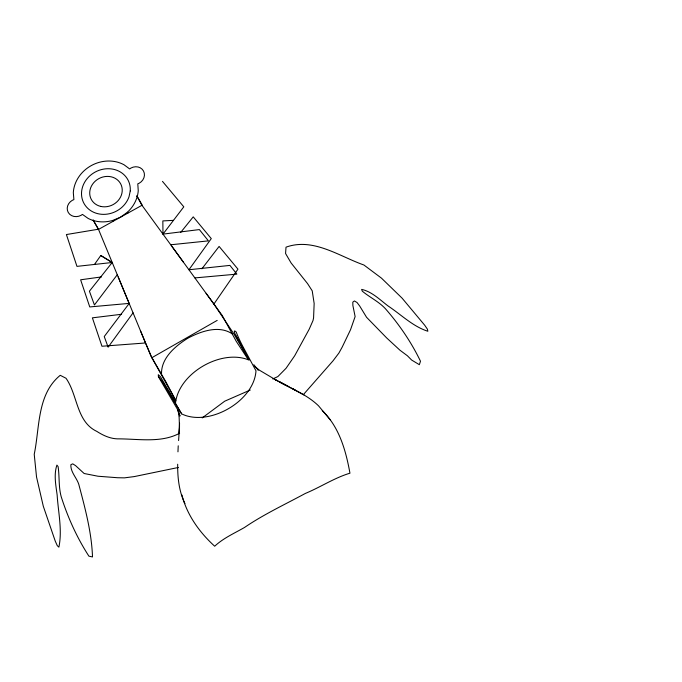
<?xml version="1.0" encoding="UTF-8"?>
<svg xmlns="http://www.w3.org/2000/svg" width="682" height="682" viewBox="0 0 682 682"><rect width="100%" height="100%" fill="white"/><g stroke="black" fill="none" stroke-linecap="round" stroke-linejoin="round"><path stroke-width="1.02" d="M179.519 423.326L179.196 433.454L179.519 423.326L179.494 427.392L179.136 417.435L178.062 409.925M177.959 451.842L178.224 445.798M178.59 440.563L179.528 426.855M136.801 195.956L141.856 205.137L222.264 315.51L236.211 341.281L247.796 358.928L244.327 351.784L233.9 333.933L213.909 304.044L237.95 269.143L219.11 246.424L201.889 268.802M94.474 264.445L100.783 255.52L112.215 262.485L89.419 291.205L94.423 304.973L117.278 274.735M133.067 312.859L108.131 347.181L104.244 336.541L129.179 303.464L118.165 276.875M170.73 244.778L208.419 240.874L199.366 229.578L162.981 234.122L183.799 206.834L162.478 181.378M180.662 232.46L193.236 216.859L211.284 238.606L188.923 269.757L229.919 265.4L236.876 274.121L194.873 277.915M303.661 394.29L333.038 360.812L338.911 353.046L342.193 347.112L350.539 329.713L355.126 316.576L352.875 305.451L352.807 302.135L354.393 300.95L357.036 302.518L359.687 306.005L366.566 317.292L386.711 337.974L399.933 350.19L407.418 355.782L411.647 360.045L419.353 364.691L420.487 361.221C411.331 342.228 399.251 324.53 385.364 308.656C378.689 301.512 369.712 297.361 362.287 291.163L361.622 289.381C371.835 291.598 379.84 299.722 388.049 305.954C401.084 314.564 412.84 326.473 427.844 331.256L427.409 329.159L424.69 325.22L402.09 298.153L381.46 278.137L363.898 265C339.159 256.287 313.191 237.362 286.014 247.165L285.57 253.508L291.12 263.005L307.539 283.584L312.22 290.839L314.155 303.49L313.575 317.897L313.004 320.566L309.176 329.253L294.701 355.748L286.082 368.254L277.881 376.558L272.766 378.962M202.222 417.913L224.728 401.187L250.268 390.027M127.355 212.273L120.399 217.268L112.453 220.533A33.248 29.65 -27.2 0 1 88.131 218.428L82.411 214.387L81.167 215.273A9.787 8.687 -24.7 0 1 68.26 212.469A9.787 8.687 -24.7 0 1 72.48 200.21L73.903 199.63L73.315 192.648A33.248 29.65 -27.2 0 1 91.328 165.564A33.248 29.65 -27.2 0 1 124.039 164.771L129.665 168.948L130.901 168.062A9.659 8.644 -29.8 0 1 143.493 170.994A9.659 8.644 -29.8 0 1 139.188 183.236L137.79 183.808L138.25 190.713A33.248 29.65 -27.2 0 1 127.355 212.273L127.875 213.116M179.613 433.24C161.429 443.019 139.384 439.012 119.401 438.867C111.106 439.148 103.638 435.755 96.827 431.399C76.214 421.655 77.825 395.04 66.018 378.263L60.238 375.305C36.93 394.29 39.82 427.563 34.228 454.289L36.538 477.025L43.307 506.266L55.242 541.099L57.279 545.651L58.891 547.152C62.429 530.127 58.226 512.276 57.143 494.987C55.822 485.217 53.699 474.51 56.904 465.09L58.106 466.624C59.607 476.607 58.473 486.871 61.201 496.701C67.85 517.553 77.023 537.8 88.907 556.162L92.505 556.947C91.661 532.292 85.054 508.047 78.745 484.194C76.546 477.536 70.399 472.004 70.877 464.655L72.752 463.854L75.608 465.653L84.133 473.504L98.003 476.232L117.568 477.732L124.439 477.86L134.252 476.59L178.377 467.468M158.429 376.694A11.688 1.083 56.3 0 1 162.896 382.542L181.617 413.872C208.854 427.196 254.207 401.204 255.98 370.803L242.894 346.541A11.466 0.853 64.4 0 1 236.262 332.074L236.253 332.066A11.5 1.679 56.2 0 0 235.111 334.027L249.152 360.139C221.693 348.468 179.093 372.918 175.581 402.602L160.509 376.831L158.284 374.674L158.42 376.694L177.252 408.953L179.98 416.097L178.207 409.925M93.212 220.081L98.438 229.22L151.003 356.2L165.837 381.707L175.751 400.496L151.873 357.7L217.191 320.395M98.438 229.22L66.401 234.548L76.964 266.372L112.206 262.502L100.783 255.52M101.567 276.901L80.621 279.799L89.751 306.934L129.145 303.396M121.592 314.266L92.385 317.838L101.959 346.251L145.53 342.969L151.873 357.7M173.484 220.354L162.845 220.917L162.981 234.122M288.094 386.293L279.518 381.894C292.825 389.192 307.454 395.108 318.511 405.799L330.199 419.771M303.916 394.946L274.198 379.098L285.86 385.202M276.415 380.258L259.492 370.232L254.77 366.447M292.425 388.544L295.204 390.104M232.161 333.796C219.007 325.05 201.625 331.102 188.795 337.701L187.354 338.519C174.984 346.328 160.892 358.348 161.532 374.299M322.245 410.573C339.338 427.094 345.834 450.538 349.951 473.189C334.495 477.818 320.378 487.229 305.331 493.444C284.906 504.501 263.636 514.407 244.463 527.501C234.327 533.307 223.236 538.183 214.694 546.222C199.562 532.454 187.021 515.098 181.924 494.979M253.84 364.691L258.282 370.352M172.086 246.637L183.509 262.306M206.092 293.294L213.909 304.044M167.653 389.865L181.617 413.855M136.971 195.964L142.223 205.154L98.472 229.425L93.221 220.175M236.151 336.047L242.681 348.144M112.453 220.533L112.905 221.42M140.39 330.591L145.53 342.969M184.95 503.631C178.974 491.321 177.567 477.732 177.678 464.229M130.245 190.951L129 196.842A24.936 22.242 -27.2 0 1 89.027 209.425A24.936 22.242 -27.2 0 1 97.074 171.122A24.936 22.242 -27.2 0 1 130.245 190.951M100.74 206.416A16.624 14.825 -27.2 0 0 121.925 187.277A16.624 14.825 -27.2 0 0 95.258 181.148A16.624 14.825 -27.2 0 0 100.74 206.416"/></g></svg>
